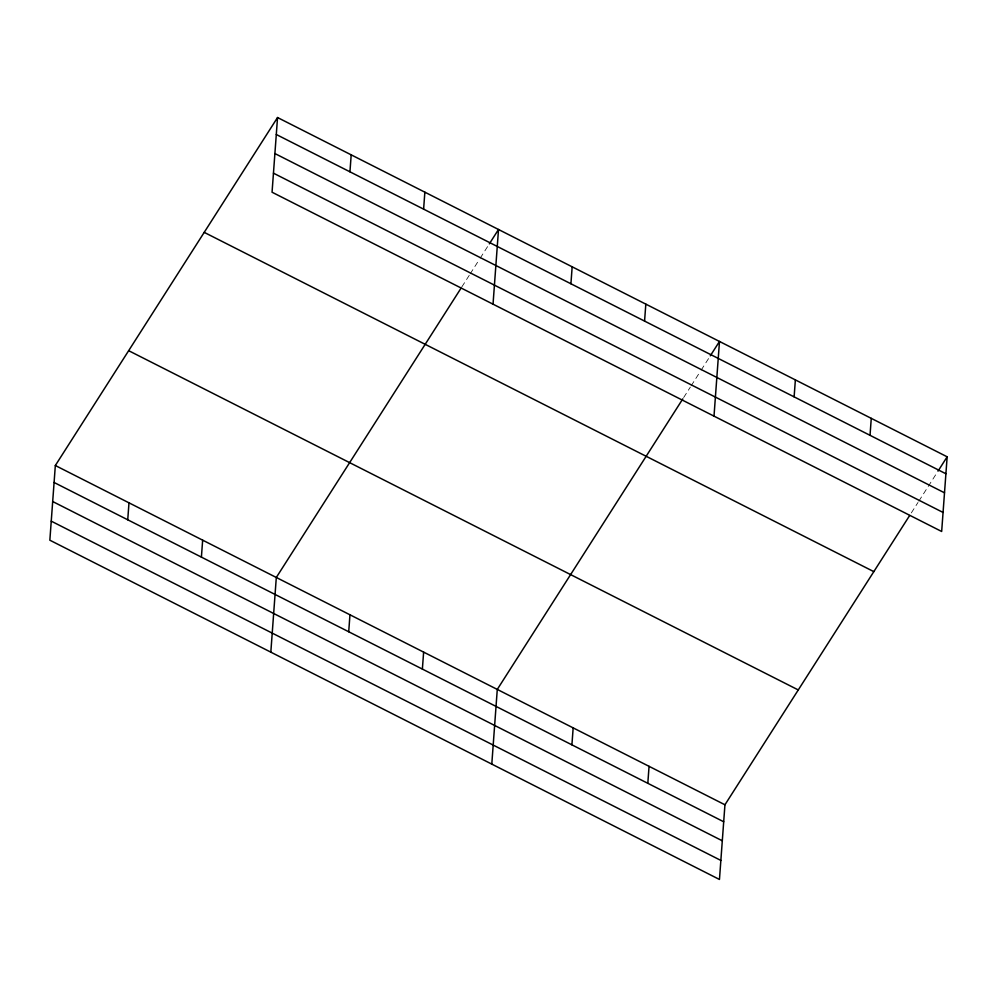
<?xml version="1.0" encoding="UTF-8"?>
<svg xmlns="http://www.w3.org/2000/svg" width="997" height="997" viewBox="0 0 997 997"><rect width="100%" height="100%" fill="white"/><g stroke="black" fill="none" stroke-linecap="round" stroke-linejoin="round"><path stroke-width="0.75" stroke-dasharray="4.99 3.74" d="M461.848 286.899L469.35 275.16M470.185 273.851L479.345 259.507M480.18 258.198L488.505 245.15M683.655 397.554L690.323 387.123M691.145 385.814L700.318 371.457M701.153 370.149L710.313 355.804M911.32 512.907L917.988 502.476M918.823 501.167L937.155 472.453"/><path stroke-width="1.5" d="M277.54 117.534L272.056 192.222L941.667 531.488L947.15 456.8L277.54 117.534L55.334 465.512L49.85 540.2L719.46 879.466L724.944 804.778L909.65 515.524M127.741 519.798L128.987 502.837M201.406 557.124L202.653 540.15M270.823 652.163L276.306 577.475L461.013 288.208M349.947 171.82L351.193 154.847M348.713 631.762L349.959 614.788M423.613 209.133L424.859 192.172M422.379 669.074L423.625 652.113M493.029 304.185L498.512 229.484L489.34 243.841M491.795 764.113L497.279 689.426L682.82 398.862M570.92 283.771L572.166 266.81M571.917 744.846L573.163 727.885M644.573 321.096L645.819 304.122M647.813 783.293L649.059 766.332M714.002 416.135L719.485 341.448L710.313 355.804M794.123 396.868L795.369 379.894M870.02 435.315L871.266 418.341M937.99 471.157L947.15 456.8M276.294 134.495L945.904 473.762M274.898 153.55L944.508 492.817M273.452 173.166L943.062 512.446M204.211 232.363L873.821 571.63M128.663 350.682L798.273 689.949M55.334 465.512L724.944 804.778M54.087 482.473L723.697 821.752M52.691 501.528L722.302 840.795M51.246 521.157L720.856 860.423"/></g></svg>
